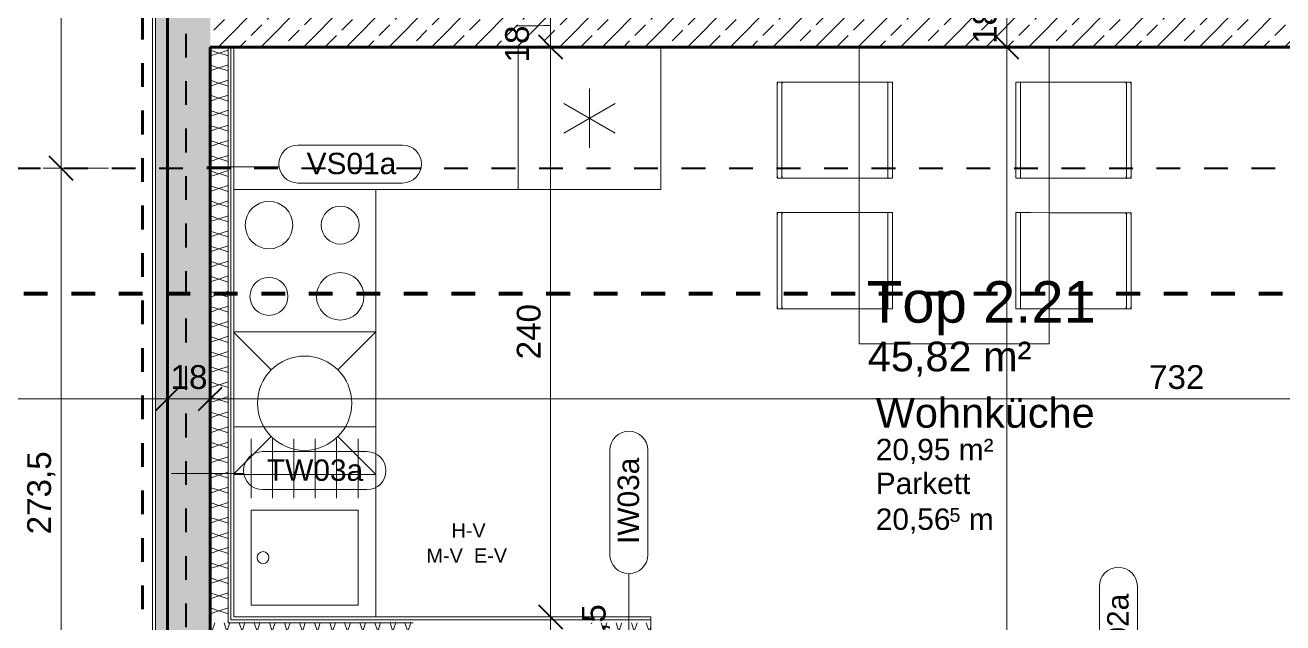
# Model space of a CAD drawing. Header units: metres. Extents: x -67.4 to -27.2, y 43.9 to 89.6.
# Drawn here: x -45.81 to -40.51, y 66.99 to 69.51 of the extents above; entities that cross this region are included whole.
import ezdxf

# ---------------------------------------------------------------- set-up
doc = ezdxf.new("R2010")
doc.units = ezdxf.units.M
for name, pattern in [('Achse', [0.009, 0.005, -0.002, 0, -0.002]), ('Strich Punkt Mittel', [0.015875, 0.00635, -0.004763, 0, -0.004763]), ('Verdeckt', [0.003, 0.002, -0.001])]:
    doc.linetypes.add(name, pattern=pattern)
for name, color, linetype, lineweight in [('A_Bemassung-50_', 4, 'Continuous', 9), ('A_Bemassung_', 4, 'Continuous', 9), ('A_Beschriftung_', 7, 'Continuous', 9), ('A_Brandabschnitte', 30, 'Verdeckt', 50), ('A_Moebel', 6, 'Continuous', 13), ('A_Raeume_', 7, 'Continuous', 5), ('A_Raeume_Beschriftung_', 7, 'Continuous', 9), ('A_Raster_', 1, 'Continuous', 9), ('A_Sanitaer', 3, 'Continuous', 13), ('A_Waende', 7, 'Continuous', 13), ('G-ANNO-SYMB_', 111, 'Continuous', 9), ('Text', 90, 'Continuous', 9)]:
    doc.layers.add(name, color=color, linetype=linetype, lineweight=lineweight)
doc.styles.add('Arial_1', font='arial.ttf', dxfattribs={"height": 0.175})
doc.styles.add('Arial_2', font='arial.ttf', dxfattribs={"height": 0.09})
doc.styles.add('Arial_3', font='arial.ttf', dxfattribs={"height": 0.05849})
doc.styles.add('Arial_4', font='arial.ttf', dxfattribs={"height": 0.125})
doc.styles.add('Arial_5', font='arial.ttf', dxfattribs={"height": 0.1})
doc.styles.add('Arial_7', font='arial.ttf', dxfattribs={"height": 0.06})
doc.dimstyles.new('WGA-Bemaßung', dxfattribs={"dimscale": 0.3048, "dimtxt": 0.102026, "dimasz": 0.328084, "dimexe": 0.246063, "dimexo": 0.0625, "dimgap": 0.04101, "dimtad": 1, "dimdec": 1, "dimlfac": 100, "dimrnd": 0.5, "dimdsep": 46, "dimtxsty": 'Arial_5', "dimblk1": 'OBLIQUE', "dimblk2": 'OBLIQUE', "dimsah": 1, "dimcen": 0.09, "dimdle": 0.246063, "dimazin": 2, "dimtfac": 1, "dimtdec": 4, "dimtix": 1, "dimtmove": 0, "dimatfit": 3, "dimfxl": 0.656168, "dimfxlon": 1, "dimtvp": 1, "dimtolj": 1, "dimtzin": 0, "dimarcsym": 2})
doc.dimstyles.new('WGA-Bemaßung_3', dxfattribs={"dimscale": 0.3048, "dimtxt": 0.102026, "dimasz": 0.328084, "dimexe": 0.246063, "dimexo": 0.0625, "dimgap": 0.04101, "dimtad": 1, "dimdec": 1, "dimlfac": 100, "dimrnd": 0.5, "dimdsep": 46, "dimtxsty": 'Arial_5', "dimblk1": 'OBLIQUE', "dimblk2": 'OBLIQUE', "dimsah": 1, "dimcen": 0.09, "dimdle": 0.246063, "dimazin": 2, "dimtfac": 1, "dimtdec": 4, "dimtix": 1, "dimtmove": 1, "dimatfit": 3, "dimfxl": 0.656168, "dimfxlon": 1, "dimtvp": 1, "dimtolj": 1, "dimtzin": 0, "dimarcsym": 2})
doc.dimstyles.new('WGA-Bemaßung_4', dxfattribs={"dimscale": 0.3048, "dimtxt": 0.102026, "dimasz": 0.328084, "dimexe": 0.246063, "dimexo": 0.0625, "dimgap": 0.04101, "dimtad": 1, "dimdec": 1, "dimlfac": 100, "dimrnd": 0.5, "dimdsep": 46, "dimtxsty": 'Arial_5', "dimblk1": 'OBLIQUE', "dimblk2": 'OBLIQUE', "dimsah": 1, "dimcen": 0.09, "dimdle": 0.246063, "dimazin": 2, "dimtfac": 1, "dimtdec": 4, "dimtix": 1, "dimtmove": 2, "dimatfit": 3, "dimfxl": 0.656168, "dimfxlon": 1, "dimtvp": 1, "dimtolj": 1, "dimtzin": 0, "dimarcsym": 2})
doc.dimstyles.new('WGA-Bemaßung_5', dxfattribs={"dimscale": 0.3048, "dimtxt": 0.102026, "dimasz": 0.328084, "dimexe": 0.246063, "dimexo": 0.0625, "dimgap": 0.04101, "dimtad": 1, "dimdec": 1, "dimlfac": 100, "dimrnd": 0.5, "dimdsep": 46, "dimtxsty": 'Arial_5', "dimblk1": 'OBLIQUE', "dimblk2": 'OBLIQUE', "dimsah": 1, "dimcen": 0.09, "dimdle": 0.246063, "dimazin": 2, "dimtfac": 1, "dimtdec": 4, "dimtix": 1, "dimtmove": 0, "dimatfit": 3, "dimfxl": 0.656168, "dimfxlon": 1, "dimtvp": 1, "dimtolj": 1, "dimtzin": 0, "dimarcsym": 2})
pattern_1 = [(45, (0, 0), (-0.08980256, 0.08980256), []), (45, (0.0898, 0), (-0.08980256, 0.08980256), [0.0635, -0.03175])]

# ---------------------------------------------------------------- blocks, each defined once
blk = doc.blocks.new('Moeb_Esstisch_rechteckig_bear - 125 x 80-V22-263_PP_03DG_BT2')
at = {"layer": 'A_Moebel', "color": 8}
for p, q in [((-1.4191, 0.7452), (-1.4391, 0.7452)), ((-1.4391, 0.7452), (-1.4391, 0.7423)), ((-1.4391, 0.7423), (-1.4391, 0.4)), ((-1.4391, 0.7423), (-1.4391, 0.7225)), ((-1.4391, 0.7423), (-1.4391, 0.6914)), ((-1.0541, 0.7452), (-1.4191, 0.7452)), ((-1.4191, 0.7452), (-1.0541, 0.7452)), ((-1.0341, 0.7452), (-1.0541, 0.7452)), ((-1.0341, 0.7423), (-1.0341, 0.7452)), ((-1.0341, 0.4), (-1.0341, 0.7423)), ((-1.0341, 0.7225), (-1.0341, 0.7423)), ((-1.0341, 0.6914), (-1.0341, 0.7423)), ((-0.8691, 0.7452), (-0.8891, 0.7452)), ((-0.8891, 0.7452), (-0.8891, 0.7423)), ((-0.8891, 0.7423), (-0.8891, 0.4)), ((-0.8891, 0.7423), (-0.8891, 0.7225)), ((-0.8891, 0.7423), (-0.8891, 0.6914)), ((-0.5041, 0.7452), (-0.8691, 0.7452)), ((-0.8691, 0.7452), (-0.5041, 0.7452)), ((-0.4841, 0.7452), (-0.5041, 0.7452)), ((-0.4841, 0.7423), (-0.4841, 0.7452)), ((-0.4841, 0.4), (-0.4841, 0.7423)), ((-0.4841, 0.7225), (-0.4841, 0.7423)), ((-0.4841, 0.6914), (-0.4841, 0.7423)), ((-1.4391, 0.7255), (-1.4385, 0.7255)), ((-1.4391, 0.6716), (-1.4391, 0.7225)), ((-1.4391, 0.6914), (-1.4391, 0.6868)), ((-1.4384, 0.7255), (-1.4365, 0.7255)), ((-1.4364, 0.7255), (-1.4334, 0.7255)), ((-1.4332, 0.7255), (-1.4291, 0.7255)), ((-1.4291, 0.7255), (-1.4243, 0.7255)), ((-1.4242, 0.7255), (-1.4191, 0.7255)), ((-1.4191, 0.7255), (-1.0541, 0.7255)), ((-1.4191, 0.7255), (-1.0541, 0.7255)), ((-1.0541, 0.7255), (-1.0489, 0.7255)), ((-1.0489, 0.7255), (-1.0442, 0.7255)), ((-1.0441, 0.7255), (-1.0401, 0.7255)), ((-1.0399, 0.7255), (-1.037, 0.7255)), ((-1.0367, 0.7255), (-1.035, 0.7255)), ((-1.0347, 0.7255), (-1.0342, 0.7255)), ((-1.0341, 0.7225), (-1.0341, 0.6716)), ((-1.0341, 0.6868), (-1.0341, 0.6914)), ((-0.8891, 0.7255), (-0.8885, 0.7255)), ((-0.8891, 0.6716), (-0.8891, 0.7225)), ((-0.8891, 0.6914), (-0.8891, 0.6868)), ((-0.8884, 0.7255), (-0.8865, 0.7255)), ((-0.8864, 0.7255), (-0.8834, 0.7255)), ((-0.8832, 0.7255), (-0.8791, 0.7255)), ((-0.8791, 0.7255), (-0.8743, 0.7255)), ((-0.8742, 0.7255), (-0.8691, 0.7255)), ((-0.8691, 0.7255), (-0.5041, 0.7255)), ((-0.8691, 0.7255), (-0.5041, 0.7255)), ((-0.5041, 0.7255), (-0.4989, 0.7255)), ((-0.4989, 0.7255), (-0.4942, 0.7255)), ((-0.4941, 0.7255), (-0.4901, 0.7255)), ((-0.4899, 0.7255), (-0.487, 0.7255)), ((-0.4867, 0.7255), (-0.485, 0.7255)), ((-0.4847, 0.7255), (-0.4842, 0.7255)), ((-0.4841, 0.7225), (-0.4841, 0.6716)), ((-0.4841, 0.6868), (-0.4841, 0.6914)), ((-1.4391, 0.6868), (-1.4391, 0.6783)), ((-1.4391, 0.6783), (-1.4391, 0.6663)), ((-1.4391, 0.6193), (-1.4391, 0.6716)), ((-1.4391, 0.6663), (-1.4391, 0.6517)), ((-1.4391, 0.6517), (-1.4391, 0.6353)), ((-1.0341, 0.6783), (-1.0341, 0.6868)), ((-1.0341, 0.6663), (-1.0341, 0.6783)), ((-1.0341, 0.6716), (-1.0341, 0.6193)), ((-1.0341, 0.6517), (-1.0341, 0.6663)), ((-1.0341, 0.6353), (-1.0341, 0.6517)), ((-0.8891, 0.6868), (-0.8891, 0.6783)), ((-0.8891, 0.6783), (-0.8891, 0.6663)), ((-0.8891, 0.6193), (-0.8891, 0.6716)), ((-0.8891, 0.6663), (-0.8891, 0.6517)), ((-0.8891, 0.6517), (-0.8891, 0.6353)), ((-0.4841, 0.6783), (-0.4841, 0.6868)), ((-0.4841, 0.6663), (-0.4841, 0.6783)), ((-0.4841, 0.6716), (-0.4841, 0.6193)), ((-0.4841, 0.6517), (-0.4841, 0.6663)), ((-0.4841, 0.6353), (-0.4841, 0.6517)), ((-1.4391, 0.6353), (-1.4391, 0.6181)), ((-1.4391, 0.4), (-1.4391, 0.6193)), ((-1.4391, 0.6181), (-1.4391, 0.4)), ((-1.0341, 0.6181), (-1.0341, 0.6353)), ((-1.0341, 0.6193), (-1.0341, 0.4)), ((-1.0341, 0.4), (-1.0341, 0.6181)), ((-0.8891, 0.6353), (-0.8891, 0.6181)), ((-0.8891, 0.4), (-0.8891, 0.6193)), ((-0.8891, 0.6181), (-0.8891, 0.4)), ((-0.4841, 0.6181), (-0.4841, 0.6353)), ((-0.4841, 0.6193), (-0.4841, 0.4)), ((-0.4841, 0.4), (-0.4841, 0.6181)), ((-1.5866, 0.4), (-0.3366, 0.4)), ((-1.5866, 0.4), (-0.3366, 0.4)), ((-1.4391, 0.4), (-1.4391, 0.2599)), ((-1.4391, 0.4), (-1.4391, 0.3221)), ((-1.4391, 0.3232), (-1.4391, 0.4)), ((-1.0341, 0.2599), (-1.0341, 0.4)), ((-1.0341, 0.4), (-1.0341, 0.3232)), ((-1.0341, 0.3221), (-1.0341, 0.4)), ((-0.8891, 0.4), (-0.8891, 0.2599)), ((-0.8891, 0.4), (-0.8891, 0.3221)), ((-0.8891, 0.3232), (-0.8891, 0.4)), ((-0.4841, 0.2599), (-0.4841, 0.4)), ((-0.4841, 0.4), (-0.4841, 0.3232)), ((-0.4841, 0.3221), (-0.4841, 0.4)), ((-0.3366, 0.4), (-0.3366, -0.4)), ((-0.3366, 0.4), (-0.3366, -0.4)), ((-1.4391, 0.3232), (-1.4391, 0.2599)), ((-1.4391, 0.2932), (-1.4391, 0.3221)), ((-1.0341, 0.2599), (-1.0341, 0.3232)), ((-1.0341, 0.3221), (-1.0341, 0.3117)), ((-0.8891, 0.3232), (-0.8891, 0.2599)), ((-0.8891, 0.3018), (-0.8891, 0.3221)), ((-0.4841, 0.2599), (-0.4841, 0.3232)), ((-0.4841, 0.3221), (-0.4841, 0.2932)), ((-1.4391, 0.2798), (-1.4391, 0.2928)), ((-1.4391, 0.2798), (-1.4391, 0.2599)), ((-1.4391, 0.2798), (-1.0341, 0.2798)), ((-1.0341, 0.3117), (-1.0341, 0.2932)), ((-1.0341, 0.2928), (-1.0341, 0.2798)), ((-1.0341, 0.2599), (-1.0341, 0.2798)), ((-0.8891, 0.2932), (-0.8891, 0.3018)), ((-0.8891, 0.2818), (-0.8891, 0.2928)), ((-0.8891, 0.2798), (-0.8891, 0.2818)), ((-0.8891, 0.2798), (-0.8891, 0.2599)), ((-0.8891, 0.2798), (-0.4841, 0.2798)), ((-0.4841, 0.2928), (-0.4841, 0.2818)), ((-0.4841, 0.2818), (-0.4841, 0.2798)), ((-0.4841, 0.2599), (-0.4841, 0.2798)), ((-1.4391, 0.2599), (-1.0341, 0.2599)), ((-1.4391, 0.2599), (-1.0341, 0.2599)), ((-0.8891, 0.2599), (-0.4841, 0.2599)), ((-0.8891, 0.2599), (-0.4841, 0.2599)), ((-1.4391, -0.2599), (-1.0341, -0.2599)), ((-1.4391, -0.4), (-1.4391, -0.2599)), ((-1.4391, -0.2599), (-1.4391, -0.3232)), ((-1.4391, -0.2599), (-1.4391, -0.2798)), ((-1.0341, -0.2599), (-1.4391, -0.2599)), ((-1.0341, -0.2599), (-1.0341, -0.4)), ((-1.0341, -0.2798), (-1.0341, -0.2599)), ((-1.0341, -0.3232), (-1.0341, -0.2599)), ((-0.8891, -0.2599), (-0.4841, -0.2599)), ((-0.8891, -0.4), (-0.8891, -0.2599)), ((-0.8891, -0.2599), (-0.8891, -0.3232)), ((-0.8891, -0.2599), (-0.8891, -0.2798)), ((-0.4841, -0.2599), (-0.8891, -0.2599)), ((-0.4841, -0.2599), (-0.4841, -0.4)), ((-0.4841, -0.2798), (-0.4841, -0.2599)), ((-0.4841, -0.3232), (-0.4841, -0.2599)), ((-1.4391, -0.2928), (-1.4391, -0.2798)), ((-1.0341, -0.2798), (-1.4391, -0.2798)), ((-1.4391, -0.3221), (-1.4391, -0.2932)), ((-1.0341, -0.2798), (-1.0341, -0.2928)), ((-1.0341, -0.2932), (-1.0341, -0.3018)), ((-1.0341, -0.3018), (-1.0341, -0.3221)), ((-0.8891, -0.2928), (-0.8891, -0.2798)), ((-0.4841, -0.2798), (-0.8891, -0.2798)), ((-0.8891, -0.3221), (-0.8891, -0.2932)), ((-0.4841, -0.2798), (-0.4841, -0.2928)), ((-0.4841, -0.2932), (-0.4841, -0.3221)), ((-1.4391, -0.3221), (-1.4391, -0.4)), ((-1.4391, -0.4), (-1.4391, -0.3232)), ((-1.0341, -0.4), (-1.0341, -0.3221)), ((-1.0341, -0.3232), (-1.0341, -0.4)), ((-0.8891, -0.3221), (-0.8891, -0.4)), ((-0.8891, -0.4), (-0.8891, -0.3232)), ((-0.4841, -0.4), (-0.4841, -0.3221)), ((-0.4841, -0.3232), (-0.4841, -0.4)), ((-0.3366, -0.4), (-1.5866, -0.4)), ((-0.3366, -0.4), (-1.5866, -0.4)), ((-1.4391, -0.7423), (-1.4391, -0.4)), ((-1.4391, -0.6193), (-1.4391, -0.4)), ((-1.4391, -0.4), (-1.4391, -0.6181)), ((-1.0341, -0.4), (-1.0341, -0.7423)), ((-1.0341, -0.6181), (-1.0341, -0.4)), ((-1.0341, -0.4), (-1.0341, -0.6193)), ((-0.8891, -0.7423), (-0.8891, -0.4)), ((-0.8891, -0.6193), (-0.8891, -0.4)), ((-0.8891, -0.4), (-0.8891, -0.6181)), ((-0.4841, -0.4), (-0.4841, -0.7423)), ((-0.4841, -0.6181), (-0.4841, -0.4)), ((-0.4841, -0.4), (-0.4841, -0.6193)), ((-1.4391, -0.6181), (-1.4391, -0.6353)), ((-1.4391, -0.6716), (-1.4391, -0.6193)), ((-1.4391, -0.6353), (-1.4391, -0.6517)), ((-1.0341, -0.6353), (-1.0341, -0.6181)), ((-1.0341, -0.6193), (-1.0341, -0.6716)), ((-1.0341, -0.6517), (-1.0341, -0.6353)), ((-0.8891, -0.6181), (-0.8891, -0.6353)), ((-0.8891, -0.6716), (-0.8891, -0.6193)), ((-0.8891, -0.6353), (-0.8891, -0.6517)), ((-0.4841, -0.6353), (-0.4841, -0.6181)), ((-0.4841, -0.6193), (-0.4841, -0.6716)), ((-0.4841, -0.6517), (-0.4841, -0.6353)), ((-1.4391, -0.6517), (-1.4391, -0.6663)), ((-1.4391, -0.6663), (-1.4391, -0.6783)), ((-1.4391, -0.7225), (-1.4391, -0.6716)), ((-1.4391, -0.6783), (-1.4391, -0.6868)), ((-1.4391, -0.6868), (-1.4391, -0.6914)), ((-1.0341, -0.6663), (-1.0341, -0.6517)), ((-1.0341, -0.6783), (-1.0341, -0.6663)), ((-1.0341, -0.6716), (-1.0341, -0.7225)), ((-1.0341, -0.6868), (-1.0341, -0.6783)), ((-1.0341, -0.6914), (-1.0341, -0.6868)), ((-0.8891, -0.6517), (-0.8891, -0.6663)), ((-0.8891, -0.6663), (-0.8891, -0.6783)), ((-0.8891, -0.7225), (-0.8891, -0.6716)), ((-0.8891, -0.6783), (-0.8891, -0.6868)), ((-0.8891, -0.6868), (-0.8891, -0.6914)), ((-0.4841, -0.6663), (-0.4841, -0.6517)), ((-0.4841, -0.6783), (-0.4841, -0.6663)), ((-0.4841, -0.6716), (-0.4841, -0.7225)), ((-0.4841, -0.6868), (-0.4841, -0.6783)), ((-0.4841, -0.6914), (-0.4841, -0.6868)), ((-1.4391, -0.6914), (-1.4391, -0.7423)), ((-1.4391, -0.7225), (-1.4391, -0.7423)), ((-1.4391, -0.7255), (-1.4385, -0.7255)), ((-1.4384, -0.7255), (-1.4365, -0.7255)), ((-1.4364, -0.7255), (-1.4334, -0.7255)), ((-1.4332, -0.7255), (-1.4291, -0.7255)), ((-1.4291, -0.7255), (-1.4243, -0.7255)), ((-1.4242, -0.7255), (-1.4191, -0.7255)), ((-1.4191, -0.7255), (-1.0541, -0.7255)), ((-1.0541, -0.7255), (-1.4191, -0.7255)), ((-1.0541, -0.7255), (-1.0489, -0.7255)), ((-1.0489, -0.7255), (-1.0442, -0.7255)), ((-1.0441, -0.7255), (-1.0401, -0.7255)), ((-1.0399, -0.7255), (-1.037, -0.7255)), ((-1.0367, -0.7255), (-1.035, -0.7255)), ((-1.0347, -0.7255), (-1.0342, -0.7255)), ((-1.0341, -0.7423), (-1.0341, -0.6914)), ((-1.0341, -0.7423), (-1.0341, -0.7225)), ((-0.8891, -0.6914), (-0.8891, -0.7423)), ((-0.8891, -0.7225), (-0.8891, -0.7423)), ((-0.8891, -0.7255), (-0.8885, -0.7255)), ((-0.8884, -0.7255), (-0.8865, -0.7255)), ((-0.8864, -0.7255), (-0.8834, -0.7255)), ((-0.8832, -0.7255), (-0.8791, -0.7255)), ((-0.8791, -0.7255), (-0.8743, -0.7255)), ((-0.8742, -0.7255), (-0.8691, -0.7255)), ((-0.8691, -0.7255), (-0.5041, -0.7255)), ((-0.5041, -0.7255), (-0.8691, -0.7255)), ((-0.5041, -0.7255), (-0.4989, -0.7255)), ((-0.4989, -0.7255), (-0.4942, -0.7255)), ((-0.4941, -0.7255), (-0.4901, -0.7255)), ((-0.4899, -0.7255), (-0.487, -0.7255)), ((-0.4867, -0.7255), (-0.485, -0.7255)), ((-0.4847, -0.7255), (-0.4842, -0.7255)), ((-0.4841, -0.7423), (-0.4841, -0.6914)), ((-0.4841, -0.7423), (-0.4841, -0.7225)), ((-1.4391, -0.7452), (-1.4391, -0.7423)), ((-1.4191, -0.7452), (-1.4391, -0.7452)), ((-1.0541, -0.7452), (-1.4191, -0.7452)), ((-1.0541, -0.7452), (-1.4191, -0.7452)), ((-1.0341, -0.7452), (-1.0541, -0.7452)), ((-1.0341, -0.7423), (-1.0341, -0.7452)), ((-0.8891, -0.7452), (-0.8891, -0.7423)), ((-0.8691, -0.7452), (-0.8891, -0.7452)), ((-0.5041, -0.7452), (-0.8691, -0.7452)), ((-0.5041, -0.7452), (-0.8691, -0.7452)), ((-0.4841, -0.7452), (-0.5041, -0.7452)), ((-0.4841, -0.7423), (-0.4841, -0.7452))]:
    blk.add_line(p, q, dxfattribs=at)
for centre, major_axis, start_param, end_param in [((-1.4191, 0.7423), (-0.02, 0), 4.712389, 6.283185), ((-1.0541, 0.7423), (-0.02, 0), 3.141593, 4.712389), ((-0.8691, 0.7423), (0.02, 0), 1.570796, 3.141593), ((-0.5041, 0.7423), (0.02, 0), 0, 1.570796), ((-1.4191, 0.7225), (-0.02, 0), 4.712389, 6.283185), ((-1.0541, 0.7225), (0.02, 0), 0, 1.570796), ((-0.8691, 0.7225), (-0.02, 0), 4.712389, 6.283185), ((-0.5041, 0.7225), (0.02, 0), 0, 1.570796), ((-1.4191, -0.7225), (0.02, 0), 3.141593, 4.712389), ((-1.0541, -0.7225), (-0.02, 0), 1.570796, 3.141593), ((-0.8691, -0.7225), (-0.02, 0), 0, 1.570796), ((-0.5041, -0.7225), (0.02, 0), 4.712389, 6.283185), ((-1.4191, -0.7423), (0.02, 0), 3.141593, 4.712389), ((-1.0541, -0.7423), (0.02, 0), 4.712389, 6.283185), ((-0.8691, -0.7423), (0.02, 0), 3.141593, 4.712389), ((-0.5041, -0.7423), (-0.02, 0), 1.570796, 3.141593)]:
    blk.add_ellipse(centre, major_axis=major_axis, ratio=0.147809, start_param=start_param, end_param=end_param, dxfattribs=at)
blk = doc.blocks.new('Sani_Kueche_Zeile - Tiefe_600-10243356-263_PP_03DG_BT2')
at = {"layer": 'A_Sanitaer'}
for p, q in [((-1.2005, 0.5721), (-0.6005, 0.5721)), ((-1.2005, -0.0254), (-1.2005, 0.5721)), ((-0.6005, 0.5721), (-0.2005, 0.5721)), ((-0.2005, 0.5721), (0.5995, 0.5721)), ((0.5995, 0.5721), (0.5995, 0.0669))]:
    blk.add_line(p, q, dxfattribs=at)
blk = doc.blocks.new('Sani_Kueche_Zeile - Tiefe_600-V26-263_PP_03DG_BT2')
at = {"layer": 'A_Sanitaer'}
for p, q in [((-1.2005, 0.5746), (-0.6005, 0.5746)), ((-1.2005, -0.0254), (-1.2005, 0.5746)), ((-0.6005, 0.5746), (-0.0005, 0.5746)), ((-0.0005, 0.5746), (0.597, 0.5746))]:
    blk.add_line(p, q, dxfattribs=at)
blk = doc.blocks.new('MSys_Kueche_Kuehlschrank - 600-5680282-263_PP_03DG_BT2')
at = {"layer": 'A_Moebel'}
for p, q in [((-0.6005, 0.0254), (-1.2005, 0.0254)), ((-0.6005, 0.0254), (-1.2005, 0.0254)), ((-0.6005, -0.5746), (-0.6005, 0.0254)), ((-0.6005, -0.5746), (-0.6005, 0.0254)), ((-0.838, -0.1663), (-0.963, -0.3829)), ((-0.963, -0.1663), (-0.838, -0.3829)), ((-1.0255, -0.2746), (-0.7755, -0.2746)), ((-1.2005, -0.5746), (-0.6005, -0.5746)), ((-1.2005, -0.5746), (-0.6005, -0.5746))]:
    blk.add_line(p, q, dxfattribs=at)
blk = doc.blocks.new('MSys_Kueche_Herd - 600-5680281-263_PP_03DG_BT2')
at = {"layer": 'A_Moebel'}
for p, q in [((-1.2005, 0.0229), (-1.2005, -0.5746)), ((-1.2005, 0.0229), (-1.2005, -0.5746)), ((-0.6005, -0.5746), (-0.6005, 0.0229)), ((-0.6005, -0.5746), (-0.6005, 0.0229)), ((-1.2005, -0.5746), (-0.6005, -0.5746)), ((-1.2005, -0.5746), (-0.6005, -0.5746))]:
    blk.add_line(p, q, dxfattribs=at)
for centre, radius in [((-1.0505, -0.1246), 0.08), ((-0.7505, -0.1246), 0.1), ((-1.0505, -0.4246), 0.1), ((-0.7505, -0.4246), 0.08)]:
    blk.add_circle(centre, radius, dxfattribs=at)
blk = doc.blocks.new('MSys_Kueche_Spuele - 80cm-5682282-263_PP_03DG_BT2')
at = {"layer": 'A_Moebel'}
for p, q in [((-1.2005, 0.5746), (-0.4005, 0.5746)), ((-1.2005, -0.0229), (-1.2005, 0.5746)), ((-1.2005, -0.0229), (-1.2005, 0.5746)), ((-0.9005, 0.4996), (-1.1505, 0.4996)), ((-0.8505, 0.4996), (-0.4505, 0.4996)), ((-0.8505, 0.0496), (-0.8505, 0.4996)), ((-0.4505, 0.4996), (-0.4505, 0.0496)), ((-0.9005, 0.4096), (-1.1505, 0.4096)), ((-0.9005, 0.3196), (-1.1505, 0.3196)), ((-0.9005, 0.2296), (-1.1505, 0.2296)), ((-0.9005, 0.1396), (-1.1505, 0.1396)), ((-0.9005, 0.0496), (-1.1505, 0.0496)), ((-0.4505, 0.0496), (-0.8505, 0.0496))]:
    blk.add_line(p, q, dxfattribs=at)
blk.add_circle((-0.6505, 0.0996), 0.025, dxfattribs=at)
blk = doc.blocks.new('MSys_Kueche_Geschirrspueler - 600-5681845-263_PP_03DG_BT2')
at = {"layer": 'A_Moebel'}
for p, q in [((-1.2005, 0.0229), (-1.2005, -0.5746)), ((-1.0409, -0.1342), (-1.198, 0.0229)), ((-0.603, 0.0229), (-0.7601, -0.1342)), ((-0.6005, -0.5746), (-0.6005, 0.0229)), ((-1.0409, -0.415), (-1.2005, -0.5746)), ((-0.6005, -0.5746), (-0.7601, -0.415)), ((-1.2005, -0.5746), (-0.6005, -0.5746))]:
    blk.add_line(p, q, dxfattribs=at)
blk.add_circle((-0.9005, -0.2746), 0.1985, dxfattribs=at)
blk = doc.blocks.new('BS_Wand_Lollipop - rechts_oben-2026913-263_PP_03DG_BT2')
at = {"layer": 'A_Beschriftung_'}
for p, q in [((0.0046, 0.0016), (0.0134, 0.0016)), ((-0.003, 0), (0.003, 0)), ((0.0046, -0.0016), (0.0134, -0.0016))]:
    blk.add_line(p, q, dxfattribs=at)
for centre, start, end in [((0.0046, 0), 90, 270), ((0.0134, 0), 270, 90)]:
    blk.add_arc(centre, 0.0016, start, end, dxfattribs=at)
blk = doc.blocks.new('BS_Wand_Lollipop - links_unten-2026911-263_PP_03DG_BT2')
at = {"layer": 'A_Beschriftung_'}
for p, q in [((-0.00467, 0.00137), (-0.01347, 0.00137)), ((-0.00309, 0), (0.003, 0)), ((-0.00467, -0.00183), (-0.01347, -0.00183))]:
    blk.add_line(p, q, dxfattribs=at)
for centre, start, end in [((-0.01347, -0.00023), 90, 270), ((-0.00467, -0.00023), 270, 90)]:
    blk.add_arc(centre, 0.0016, start, end, dxfattribs=at)
blk = doc.blocks.new('DIMBLOCK158-263_PP_03DG_BT2')
at = {"layer": 'A_Bemassung-50_', "lineweight": 35, "transparency": 16777216}
for p, q in [((-43.595, 67.0139), (-43.645, 67.0639)), ((-43.595, 67.0139), (-43.545, 66.9639)), ((-43.595, 66.8889), (-43.645, 66.9389)), ((-43.595, 66.8889), (-43.545, 66.8389))]:
    blk.add_line(p, q, dxfattribs=at)
at = {"layer": 'A_Bemassung-50_', "transparency": 16777216}
for p, q in [((-43.595, 67.0139), (-43.795, 67.0139)), ((-43.595, 66.8889), (-43.595, 67.0139)), ((-43.595, 67.0139), (-43.52, 67.0139)), ((-43.595, 66.8889), (-43.795, 66.8889)), ((-43.595, 66.8889), (-43.52, 66.8889))]:
    blk.add_line(p, q, dxfattribs=at)
at = {"layer": 'A_Bemassung-50_', "color": 0, "transparency": 16777216, "insert": (-43.4634, 66.7955), "char_height": 0.1, "width": 0.323972, "attachment_point": 1, "rotation": 90, "line_spacing_factor": 0.941778, "style": 'Arial_5'}
blk.add_mtext('12,5', dxfattribs=at)
blk = doc.blocks.new('_Oblique')
at = {"color": 0, "linetype": 'ByBlock', "lineweight": -2}
blk.add_line((-0.5, -0.5), (0.5, 0.5), dxfattribs=at)
blk = doc.blocks.new('DIMBLOCK159-263_PP_03DG_BT2')
at = {"layer": 'A_Bemassung-50_', "lineweight": 35, "transparency": 16777216}
for p, q in [((-43.595, 69.4139), (-43.645, 69.4639)), ((-43.595, 69.4139), (-43.545, 69.3639)), ((-43.595, 67.0139), (-43.645, 67.0639)), ((-43.595, 67.0139), (-43.545, 66.9639))]:
    blk.add_line(p, q, dxfattribs=at)
at = {"layer": 'A_Bemassung-50_', "transparency": 16777216}
for p, q in [((-43.595, 69.4139), (-43.795, 69.4139)), ((-43.595, 67.0139), (-43.595, 69.4139)), ((-43.595, 69.4139), (-43.52, 69.4139)), ((-43.595, 67.0139), (-43.795, 67.0139)), ((-43.595, 67.0139), (-43.52, 67.0139))]:
    blk.add_line(p, q, dxfattribs=at)
at = {"layer": 'A_Bemassung-50_', "color": 0, "transparency": 16777216, "insert": (-43.7373, 68.0985), "char_height": 0.1, "width": 0.276883, "attachment_point": 1, "rotation": 90, "line_spacing_factor": 0.941778, "style": 'Arial_5'}
blk.add_mtext('240', dxfattribs=at)
blk = doc.blocks.new('DIMBLOCK160-263_PP_03DG_BT2')
at = {"layer": 'A_Bemassung-50_', "transparency": 16777216}
for p, q in [((-43.595, 69.5939), (-43.795, 69.5939)), ((-43.595, 69.4139), (-43.595, 69.5939)), ((-43.595, 69.5939), (-43.52, 69.5939)), ((-43.595, 69.4139), (-43.795, 69.4139)), ((-43.595, 69.4139), (-43.52, 69.4139))]:
    blk.add_line(p, q, dxfattribs=at)
at = {"layer": 'A_Bemassung-50_', "lineweight": 35, "transparency": 16777216}
for p, q in [((-43.595, 69.5939), (-43.645, 69.6439)), ((-43.595, 69.5939), (-43.545, 69.5439)), ((-43.595, 69.4139), (-43.645, 69.4639)), ((-43.595, 69.4139), (-43.545, 69.3639))]:
    blk.add_line(p, q, dxfattribs=at)
at = {"layer": 'A_Bemassung-50_', "transparency": 16777216}
blk.add_ellipse((-43.595, 69.5027), major_axis=(-0.1401, 0), ratio=0.008128, start_param=4.712389, end_param=6.283185, dxfattribs=at)
at = {"layer": 'A_Bemassung-50_', "color": 0, "transparency": 16777216, "insert": (-43.7864, 69.3489), "char_height": 0.1, "width": 0.184588, "attachment_point": 1, "rotation": 90, "line_spacing_factor": 0.941778, "style": 'Arial_5'}
blk.add_mtext('18', dxfattribs=at)
blk = doc.blocks.new('DIMBLOCK356-263_PP_03DG_BT2')
at = {"layer": 'A_Bemassung-50_', "lineweight": 35, "transparency": 16777216}
for p, q in [((-45.6563, 72.0239), (-45.7063, 72.0739)), ((-45.6563, 72.0239), (-45.6063, 71.9739)), ((-45.6564, 68.9038), (-45.7064, 68.9538)), ((-45.6564, 68.9038), (-45.6064, 68.8538))]:
    blk.add_line(p, q, dxfattribs=at)
at = {"layer": 'A_Bemassung-50_', "transparency": 16777216}
for p, q in [((-45.6563, 72.0239), (-45.7313, 72.0239)), ((-45.6563, 72.0239), (-45.6564, 68.9038)), ((-45.6563, 72.0239), (-45.4563, 72.0239)), ((-45.6564, 68.9038), (-45.7314, 68.9038)), ((-45.6564, 68.9038), (-45.4564, 68.9038))]:
    blk.add_line(p, q, dxfattribs=at)
at = {"layer": 'A_Bemassung-50_', "color": 0, "transparency": 16777216, "insert": (-45.7987, 70.3485), "char_height": 0.1, "width": 0.276883, "attachment_point": 1, "rotation": 90, "line_spacing_factor": 0.941778, "style": 'Arial_5'}
blk.add_mtext('312', dxfattribs=at)
blk = doc.blocks.new('DIMBLOCK357-263_PP_03DG_BT2')
at = {"layer": 'A_Bemassung-50_', "transparency": 16777216}
for p, q in [((-45.6564, 68.9038), (-45.7314, 68.9038)), ((-45.6564, 68.9038), (-45.6565, 66.1663)), ((-45.6564, 68.9038), (-45.4564, 68.9038)), ((-45.6565, 66.1663), (-45.7315, 66.1663)), ((-45.6565, 66.1663), (-45.4565, 66.1663))]:
    blk.add_line(p, q, dxfattribs=at)
at = {"layer": 'A_Bemassung-50_', "lineweight": 35, "transparency": 16777216}
for p, q in [((-45.6564, 68.9038), (-45.7064, 68.9538)), ((-45.6564, 68.9038), (-45.6064, 68.8538)), ((-45.6565, 66.1663), (-45.7065, 66.2163)), ((-45.6565, 66.1663), (-45.6065, 66.1163))]:
    blk.add_line(p, q, dxfattribs=at)
at = {"layer": 'A_Bemassung-50_', "color": 0, "transparency": 16777216, "insert": (-45.7988, 67.3616), "char_height": 0.1, "width": 0.416266, "attachment_point": 1, "rotation": 90, "line_spacing_factor": 0.941778, "style": 'Arial_5'}
blk.add_mtext('273,5', dxfattribs=at)
blk = doc.blocks.new('DIMBLOCK470-263_PP_03DG_BT2')
at = {"layer": 'A_Bemassung-50_', "transparency": 16777216}
for p, q in [((-45.2084, 67.9318), (-45.2084, 68.1318)), ((-46.8834, 67.9319), (-46.8834, 68.0069)), ((-46.8834, 67.9319), (-45.2084, 67.9318)), ((-46.8834, 67.9319), (-46.8834, 67.7319)), ((-45.2084, 67.9318), (-45.2084, 67.8568))]:
    blk.add_line(p, q, dxfattribs=at)
at = {"layer": 'A_Bemassung-50_', "lineweight": 35, "transparency": 16777216}
for p, q in [((-46.8834, 67.9319), (-46.8334, 67.9819)), ((-45.2084, 67.9318), (-45.1584, 67.9818)), ((-46.8834, 67.9319), (-46.9334, 67.8819)), ((-45.2084, 67.9318), (-45.2584, 67.8818))]:
    blk.add_line(p, q, dxfattribs=at)
at = {"layer": 'A_Bemassung-50_', "color": 0, "transparency": 16777216, "insert": (-46.2193, 68.0742), "char_height": 0.1, "width": 0.416266, "attachment_point": 1, "rotation": 359.9983, "line_spacing_factor": 0.941778, "style": 'Arial_5'}
blk.add_mtext('167,5', dxfattribs=at)
blk = doc.blocks.new('DIMBLOCK471-263_PP_03DG_BT2')
at = {"layer": 'A_Bemassung-50_', "transparency": 16777216}
for p, q in [((-45.2084, 67.9318), (-45.2084, 68.1318)), ((-45.0284, 67.9318), (-45.0284, 68.1318)), ((-45.2084, 67.9318), (-45.0284, 67.9318)), ((-45.2084, 67.9318), (-45.2084, 67.8568)), ((-45.0284, 67.9318), (-45.0284, 67.8568))]:
    blk.add_line(p, q, dxfattribs=at)
at = {"layer": 'A_Bemassung-50_', "lineweight": 35, "transparency": 16777216}
for p, q in [((-45.2084, 67.9318), (-45.1584, 67.9818)), ((-45.0284, 67.9318), (-44.9784, 67.9818)), ((-45.2084, 67.9318), (-45.2584, 67.8818)), ((-45.0284, 67.9318), (-45.0784, 67.8818))]:
    blk.add_line(p, q, dxfattribs=at)
at = {"layer": 'A_Bemassung-50_', "color": 0, "transparency": 16777216, "insert": (-45.1953, 68.0741), "char_height": 0.1, "width": 0.184588, "attachment_point": 1, "rotation": 359.9983, "line_spacing_factor": 0.941778, "style": 'Arial_5'}
blk.add_mtext('18', dxfattribs=at)
blk = doc.blocks.new('DIMBLOCK472-263_PP_03DG_BT2')
at = {"layer": 'A_Bemassung-50_', "transparency": 16777216}
for p, q in [((-45.0284, 67.9318), (-45.0284, 68.1318)), ((-37.7084, 67.9316), (-37.7084, 68.1316)), ((-45.0284, 67.9318), (-37.6334, 67.9316)), ((-45.0284, 67.9318), (-45.0284, 67.8568)), ((-37.7084, 67.9316), (-37.7084, 67.8566))]:
    blk.add_line(p, q, dxfattribs=at)
at = {"layer": 'A_Bemassung-50_', "lineweight": 35, "transparency": 16777216}
for p, q in [((-45.0284, 67.9318), (-44.9784, 67.9818)), ((-37.7084, 67.9316), (-37.6584, 67.9816)), ((-45.0284, 67.9318), (-45.0784, 67.8818)), ((-37.7084, 67.9316), (-37.7584, 67.8816))]:
    blk.add_line(p, q, dxfattribs=at)
at = {"layer": 'A_Bemassung-50_', "color": 0, "transparency": 16777216, "insert": (-41.0747, 68.074), "char_height": 0.1, "width": 0.276883, "attachment_point": 1, "rotation": 359.9983, "line_spacing_factor": 0.941778, "style": 'Arial_5'}
blk.add_mtext('732', dxfattribs=at)
blk = doc.blocks.new('DIMBLOCK477-263_PP_03DG_BT2')
at = {"layer": 'A_Bemassung-50_', "lineweight": 35, "transparency": 16777216}
for p, q in [((-41.6742, 69.4138), (-41.7242, 69.4638)), ((-41.6742, 69.4138), (-41.6242, 69.3638)), ((-41.6744, 62.7112), (-41.7244, 62.7612)), ((-41.6744, 62.7112), (-41.6244, 62.6612))]:
    blk.add_line(p, q, dxfattribs=at)
at = {"layer": 'A_Bemassung-50_', "transparency": 16777216}
for p, q in [((-41.6742, 69.4138), (-41.8742, 69.4138)), ((-41.6744, 62.7112), (-41.6742, 69.4138)), ((-41.6742, 69.4138), (-41.5992, 69.4138)), ((-41.6744, 62.7112), (-41.8744, 62.7112)), ((-41.6744, 62.7112), (-41.5994, 62.7112))]:
    blk.add_line(p, q, dxfattribs=at)
at = {"layer": 'A_Bemassung-50_', "color": 0, "transparency": 16777216, "insert": (-41.8167, 65.8891), "char_height": 0.1, "width": 0.416266, "attachment_point": 1, "rotation": 90, "line_spacing_factor": 0.941778, "style": 'Arial_5'}
blk.add_mtext('670,5', dxfattribs=at)
blk = doc.blocks.new('DIMBLOCK478-263_PP_03DG_BT2')
at = {"layer": 'A_Bemassung-50_', "transparency": 16777216}
for p, q in [((-41.6742, 69.5938), (-41.8742, 69.5938)), ((-41.6742, 69.4138), (-41.6742, 69.5938)), ((-41.6742, 69.5938), (-41.5992, 69.5938)), ((-41.6742, 69.4138), (-41.8742, 69.4138)), ((-41.6742, 69.4138), (-41.5992, 69.4138))]:
    blk.add_line(p, q, dxfattribs=at)
at = {"layer": 'A_Bemassung-50_', "lineweight": 35, "transparency": 16777216}
for p, q in [((-41.6742, 69.5938), (-41.7242, 69.6438)), ((-41.6742, 69.5938), (-41.6242, 69.5438)), ((-41.6742, 69.4138), (-41.7242, 69.4638)), ((-41.6742, 69.4138), (-41.6242, 69.3638))]:
    blk.add_line(p, q, dxfattribs=at)
at = {"layer": 'A_Bemassung-50_', "color": 0, "transparency": 16777216, "insert": (-41.8166, 69.4269), "char_height": 0.1, "width": 0.184588, "attachment_point": 1, "rotation": 90, "line_spacing_factor": 0.941778, "style": 'Arial_5'}
blk.add_mtext('18', dxfattribs=at)

msp = doc.modelspace()

# ---------------------------------------------------------------- hatches: boundary and pattern name
at = {"layer": 'A_Waende', "lineweight": 5}
h = msp.add_hatch(dxfattribs=at)
h.set_pattern_fill('FP_2', color=250, style=0, pattern_type=2)
h.set_pattern_definition(pattern_1)
h.paths.add_polyline_path([(-45.0288, 55.6487), (-45.0287, 58.2637), (-45.2087, 58.2637), (-45.2087, 55.6487), (-45.0976, 55.6487)])
h.paths.add_polyline_path([(-45.0287, 59.2837), (-45.0285, 65.1463), (-45.2085, 65.1463), (-45.2085, 59.2837), (-45.0287, 59.2837)])
h.paths.add_polyline_path([(-45.0284, 66.1663), (-45.0284, 66.1663), (-45.0283, 72.0239), (-45.2083, 72.0239), (-45.2083, 66.1663), (-45.0285, 66.1663)])
h.paths.add_polyline_path([(-45.0283, 71.3533), (-45.0283, 71.3533), (-45.0283, 71.6779)])
h.paths.add_polyline_path([(-45.0283, 73.0439), (-45.0282, 73.0439), (-45.0282, 76.4765), (-45.2081, 76.4765), (-45.2082, 73.0439)])
h = msp.add_hatch(dxfattribs=at)
h.set_pattern_fill('FP_9', color=250, angle=-112.36, style=0, pattern_type=2)
h.set_pattern_definition([(314.998, (-45.27071, 66.52067), (0.2539954, -0.1270123), [0.02245, -0.15715]), (314.998, (-45.16011, 66.47409), (0.2539954, -0.1270123), [0.02245, -0.15715]), (314.998, (-45.27058, 66.4579), (0.2539954, -0.1270123), [0.02245, -0.15715]), (314.998, (-45.159435, 66.41002), (0.2539954, -0.1270123), [0.02245, -0.15715]), (341.563, (-45.255255, 66.50566), (0.50799322, -0.12701842), [0.0502, -0.35141]), (341.563, (-45.207873, 66.489414), (0.50799322, -0.12701842), [0.0502, -0.35141]), (341.563, (-45.255504, 66.441966), (0.50799322, -0.12701842), [0.0502, -0.35141]), (341.563, (-45.206817, 66.426264), (0.50799322, -0.12701842), [0.0502, -0.35141]), (44.998, (-45.16018, 66.50548), (-0.2540043, -0.1269946), [0.02245, -0.15715]), (44.998, (-45.27058, 66.4579), (-0.2540043, -0.1269946), [0.02245, -0.15715]), (44.998, (-45.1595, 66.4414), (-0.2540043, -0.1269946), [0.02245, -0.15715]), (44.998, (-45.27083, 66.3942), (-0.2540043, -0.1269946), [0.02245, -0.15715]), (18.433, (-45.207873, 66.489414), (-0.50800209, -0.12698295), [0.0502, -0.35141]), (18.433, (-45.25557, 66.47335), (-0.50800209, -0.12698295), [0.0502, -0.35141]), (18.433, (-45.206817, 66.426264), (-0.50800209, -0.12698295), [0.0502, -0.35141]), (18.433, (-45.254514, 66.4102), (-0.50800209, -0.12698295), [0.0502, -0.35141])])
h.paths.add_polyline_path([(-45.2087, 57.3461), (-45.2087, 57.3461), (-45.2087, 58.2637), (-45.2587, 58.2637), (-45.2587, 57.3461), (-45.2539, 57.3461)])
h.paths.add_polyline_path([(-45.2087, 59.2837), (-45.2085, 65.1463), (-45.2585, 65.1463), (-45.2585, 59.2837)])
h.paths.add_polyline_path([(-45.2084, 66.1663), (-45.2083, 72.0239), (-45.2583, 72.0239), (-45.2583, 66.1663)])
h.paths.add_polyline_path([(-45.2082, 73.0439), (-45.2082, 75.6964), (-45.2582, 75.6964), (-45.2582, 73.0439), (-45.2083, 73.0439)])
h = msp.add_hatch(dxfattribs=at)
h.set_pattern_fill('FP_2', color=250, style=0, pattern_type=2)
h.set_pattern_definition(pattern_1)
h.paths.add_polyline_path([(-44.9533, 69.4139), (-44.9533, 69.4139), (-44.9533, 69.4396)])
h.paths.add_polyline_path([(-37.7083, 69.4137), (-37.7083, 69.4139), (-37.7083, 69.5937), (-45.0283, 69.5937), (-45.0283, 69.4139), (-38.24, 69.4137)])
h = msp.add_hatch(dxfattribs=at)
h.set_pattern_fill('FP_20', color=250, angle=247.64, style=0, pattern_type=2)
h.set_pattern_definition([(134.998, (-44.928845, 68.21393), (-0.2539954, 0.127012), [0.02245, -0.15715]), (134.998, (-45.03906, 68.26143), (-0.2539954, 0.127012), [0.02245, -0.15715]), (134.998, (-44.9286, 68.27762), (-0.2539954, 0.1270123), [0.02245, -0.15715]), (134.998, (-45.03974, 68.3255), (-0.2539954, 0.1270123), [0.02245, -0.15715]), (161.563, (-44.943918, 68.22986), (-0.5079932, 0.1270184), [0.0502, -0.35141]), (161.563, (-44.99168, 68.24518), (-0.5079932, 0.1270184), [0.0502, -0.35141]), (161.563, (-44.94367, 68.293553), (-0.5079932, 0.1270184), [0.0502, -0.35141]), (161.563, (-44.992355, 68.309256), (-0.5079932, 0.1270184), [0.0502, -0.35141]), (224.998, (-45.039, 68.23004), (0.254004, 0.1269946), [0.02245, -0.15715]), (224.998, (-44.9286, 68.27762), (0.254004, 0.1269946), [0.02245, -0.15715]), (224.998, (-45.04005, 68.29319), (0.254004, 0.1269946), [0.02245, -0.15715]), (224.998, (-44.92835, 68.34132), (0.254004, 0.1269946), [0.02245, -0.15715]), (198.433, (-44.99168, 68.24518), (0.5080021, 0.126983), [0.0502, -0.35141]), (198.433, (-44.943983, 68.261244), (0.5080021, 0.126983), [0.0502, -0.35141]), (198.433, (-44.992355, 68.309256), (0.5080021, 0.126983), [0.0502, -0.35141]), (198.433, (-44.94466, 68.32532), (0.5080021, 0.126983), [0.0502, -0.35141])])
h.paths.add_polyline_path([(-44.9534, 66.9889), (-44.9533, 69.4139), (-45.0283, 69.4139), (-45.0283, 66.9889), (-44.9784, 66.9889)])
h = msp.add_hatch(dxfattribs=at)
h.set_pattern_fill('FP_65', color=250, angle=-112.36, style=0, pattern_type=2)
h.set_pattern_definition([(44.998, (-44.10052, 66.88921), (0.127012, 0.253995), [0.02245, -0.15715]), (44.998, (-44.05302, 66.99943), (0.127012, 0.253995), [0.02245, -0.15715]), (44.998, (-44.03683, 66.88896), (0.127012, 0.253995), [0.02245, -0.15715]), (44.998, (-43.98987, 67.00048), (0.127012, 0.2539954), [0.02245, -0.15715]), (71.563, (-44.085514, 66.904662), (0.1270184, 0.5079932), [0.0502, -0.35141]), (71.563, (-44.069267, 66.952044), (0.1270184, 0.5079932), [0.0502, -0.35141]), (71.563, (-44.02182, 66.904413), (0.1270184, 0.5079932), [0.0502, -0.35141]), (71.563, (-44.005192, 66.95272), (0.1270184, 0.5079932), [0.0502, -0.35141]), (134.998, (-44.08533, 66.99974), (0.126995, -0.254004), [0.02245, -0.15715]), (134.998, (-44.03683, 66.88896), (0.1269946, -0.254004), [0.02245, -0.15715]), (134.998, (-44.021255, 67.00042), (0.1269946, -0.254004), [0.02245, -0.15715]), (134.998, (-43.97406, 66.88909), (0.1269946, -0.254004), [0.02245, -0.15715]), (108.433, (-44.069267, 66.952044), (0.126983, -0.5080021), [0.0502, -0.35141]), (108.433, (-44.053204, 66.904347), (0.126983, -0.5080021), [0.0502, -0.35141]), (108.433, (-44.005192, 66.95272), (0.126983, -0.5080021), [0.0502, -0.35141]), (108.433, (-43.98913, 66.905022), (0.126983, -0.5080021), [0.0502, -0.35141])])
h.paths.add_polyline_path([(-43.1733, 66.9138), (-43.1733, 66.9139), (-43.1733, 66.9888), (-43.4234, 66.9889), (-43.4234, 66.9139), (-43.177, 66.9138)])
h.paths.add_polyline_path([(-44.1734, 66.9139), (-44.1734, 66.9889), (-45.0284, 66.9889), (-45.0284, 66.9139), (-44.2478, 66.9139)])

# ---------------------------------------------------------------- linework, layer by layer
at = {"layer": 'A_Brandabschnitte'}
msp.add_line((-45.3137, 57.4461), (-45.3132, 75.5836), dxfattribs=at)
at = {"layer": 'A_Raeume_', "flags": 128}
for points in [[(-45.2712, 57.4086), (-45.2707, 75.6339), (-46.8207, 75.634), (-46.8209, 68.8038), (-46.8211, 60.1286), (-46.8836, 60.1286), (-46.8836, 60.127), (-46.8837, 58.7511), (-46.8212, 58.7511), (-46.8212, 58.6611), (-46.8212, 57.9086), (-46.8212, 57.4086)], [(-37.7083, 69.4137), (-44.9283, 69.4139), (-44.9284, 67.0139), (-43.1733, 67.0138), (-43.1733, 66.3512), (-41.5958, 66.3512), (-41.4428, 66.3512), (-37.7084, 66.3511)]]:
    msp.add_lwpolyline(points, close=True, dxfattribs=at)
at = {"layer": 'A_Raster_', "linetype": 'Strich Punkt Mittel', "lineweight": 35}
for p, q in [((-45.1301, 85.8701), (-45.1313, 46.5268)), ((-56.2432, 68.9041), (-32.1346, 68.9034))]:
    msp.add_line(p, q, dxfattribs=at)
at = {"layer": 'A_Waende'}
for p, q in [((-45.2708, 72.0239), (-45.2709, 66.1663)), ((-45.2584, 66.1663), (-45.2583, 72.0239)), ((-44.9533, 69.4139), (-44.9534, 66.9889)), ((-44.9284, 67.0139), (-44.9283, 69.4139)), ((-43.1733, 67.0138), (-44.9284, 67.0139)), ((-43.1733, 66.9888), (-43.1733, 67.0138)), ((-44.9534, 66.9889), (-44.1734, 66.9889))]:
    msp.add_line(p, q, dxfattribs=at)
at = {"layer": 'A_Waende', "color": 10, "lineweight": 50}
for p, q in [((-45.2083, 72.0239), (-45.2084, 66.1663)), ((-45.0283, 69.4139), (-45.0284, 66.1663)), ((-45.0283, 69.4139), (-37.7083, 69.4137))]:
    msp.add_line(p, q, dxfattribs=at)
at = {"layer": 'A_Waende', "lineweight": 18}
for p, q in [((-44.9408, 69.4139), (-44.9409, 67.0014)), ((-44.9409, 67.0014), (-43.1733, 67.0013))]:
    msp.add_line(p, q, dxfattribs=at)
at = {"layer": 'G-ANNO-SYMB_', "linetype": 'Achse', "lineweight": 70}
msp.add_line((-56.4129, 68.3763), (-34.7534, 68.3763), dxfattribs=at)

# ---------------------------------------------------------------- block references
at = {"layer": 'A_Beschriftung_'}
for name, p, xscale, yscale, zscale, rotation in [('BS_Wand_Lollipop - links_unten-2026911-263_PP_03DG_BT2', (-44.8925, 68.9097), 49.99999999999997, 49.99999999999997, 49.99999999999997, 180), ('BS_Wand_Lollipop - rechts_oben-2026913-263_PP_03DG_BT2', (-43.2654, 67.046), 49.99999999999998, 49.99999999999998, 49.99999999999998, 89.99999999999991), ('BS_Wand_Lollipop - links_unten-2026911-263_PP_03DG_BT2', (-45.0416, 67.6183), 49.99999999999997, 49.99999999999997, 49.99999999999997, 180), ('BS_Wand_Lollipop - rechts_oben-2026913-263_PP_03DG_BT2', (-41.2041, 66.4728), 49.99999999999998, 49.99999999999998, 49.99999999999998, 89.99999999999991)]:
    msp.add_blockref(name, p, dxfattribs=dict(at, xscale=xscale, yscale=yscale, zscale=zscale, rotation=rotation))
at = {"layer": 'A_Moebel'}
for name, p, rotation in [('MSys_Kueche_Kuehlschrank - 600-5680282-263_PP_03DG_BT2', (-43.1563, 68.2134), 269.9982758784547), ('MSys_Kueche_Herd - 600-5680281-263_PP_03DG_BT2', (-44.9054, 69.4144), 89.99827587845492), ('MSys_Kueche_Geschirrspueler - 600-5681845-263_PP_03DG_BT2', (-44.9055, 68.8144), 89.99827587845432), ('MSys_Kueche_Spuele - 80cm-5682282-263_PP_03DG_BT2', (-44.9055, 66.6134), 269.9982758784547)]:
    msp.add_blockref(name, p, dxfattribs=dict(at, rotation=rotation))
at = {"layer": 'A_Moebel', "color": 8, "rotation": 269.9982758784546}
msp.add_blockref('Moeb_Esstisch_rechteckig_bear - 125 x 80-V22-263_PP_03DG_BT2', (-41.8957, 67.8272), dxfattribs=at)
at = {"layer": 'A_Sanitaer'}
for name, p, rotation in [('Sani_Kueche_Zeile - Tiefe_600-V26-263_PP_03DG_BT2', (-44.3313, 69.3885), 179.998275878371), ('Sani_Kueche_Zeile - Tiefe_600-10243356-263_PP_03DG_BT2', (-44.903, 67.6134), 269.9982758784546)]:
    msp.add_blockref(name, p, dxfattribs=dict(at, rotation=rotation))

# ---------------------------------------------------------------- texts
at = {"layer": 'A_Beschriftung_', "char_height": 0.09, "attachment_point": 1, "style": 'Arial_2'}
for s, insert, width in [('VS01a', (-44.6224, 68.9684), 0.448945), ('TW03a', (-44.7894, 67.677), 0.493038)]:
    msp.add_mtext(s, dxfattribs=dict(at, insert=insert, width=width))
at = {"layer": 'A_Beschriftung_', "char_height": 0.09, "width": 0.43692, "attachment_point": 1, "rotation": 90, "style": 'Arial_2'}
for s, insert in [('IW03a', (-43.3125, 67.3212)), ('IW02a', (-41.2512, 66.748))]:
    msp.add_mtext(s, dxfattribs=dict(at, insert=insert))
at = {"layer": 'A_Raeume_Beschriftung_', "attachment_point": 1}
for s, insert, char_height, width, style in [('Top 2.21', (-42.2632, 68.4281), 0.175, 1.190506, 'Arial_1'), ('45,82 m²', (-42.2593, 68.1733), 0.125, 0.837763, 'Arial_4'), ('Wohnküche', (-42.2257, 67.9359), 0.125, 1.110337, 'Arial_4'), ('20,95 m²', (-42.2257, 67.7639), 0.09, 0.58924, 'Arial_2'), ('Parkett', (-42.2257, 67.6214), 0.09, 0.464979, 'Arial_2'), ('20,56', (-42.2257, 67.4705), 0.09, 0.376793, 'Arial_2'), ('5', (-41.9148, 67.4723), 0.0585, 0.056118, 'Arial_3'), (' m', (-41.8685, 67.4705), 0.09, 0.164346, 'Arial_2')]:
    msp.add_mtext(s, dxfattribs=dict(at, insert=insert, char_height=char_height, width=width, style=style))
at = {"layer": 'Text', "color": 7, "char_height": 0.06, "attachment_point": 1, "rotation": 0.2405, "style": 'Arial_7'}
for s, insert, width in [('H-V', (-44.0126, 67.408), 0.18038), ('M-V  E-V', (-44.118, 67.3017), 0.43692)]:
    msp.add_mtext(s, dxfattribs=dict(at, insert=insert, width=width))

# ---------------------------------------------------------------- dimensions: what is measured, and where the dimension line sits
at = {"layer": 'A_Bemassung_'}
for base, p1, p2, angle, dimstyle, override, picture, middle in [((-45.6564, 68.9038), (-45.4563, 72.0239), (-45.4564, 68.9038), 89.9983, 'WGA-Bemaßung_5', {"dimpost": '<>', "dimfxl": 3.120112}, 'DIMBLOCK356-263_PP_03DG_BT2', (-45.7199, 70.4639)), ((-41.6742, 69.5938), (-41.8742, 69.4138), (-41.8742, 69.5938), 89.9983, 'WGA-Bemaßung_5', {"dimpost": '<>', "dimfxl": 0.18}, 'DIMBLOCK478-263_PP_03DG_BT2', (-41.7378, 69.5038)), ((-43.595, 69.4139), (-43.795, 67.0139), (-43.795, 69.4139), 89.9983, 'WGA-Bemaßung', {"dimpost": '<>', "dimfxl": 2.4}, 'DIMBLOCK159-263_PP_03DG_BT2', (-43.6586, 68.2139)), ((-41.6742, 69.4138), (-41.8744, 62.7112), (-41.8742, 69.4138), 89.9983, 'WGA-Bemaßung_5', {"dimpost": '<>', "dimfxl": 6.702612}, 'DIMBLOCK477-263_PP_03DG_BT2', (-41.7379, 66.0625)), ((-45.6564732984, 66.1663110259), (-45.4563909227, 68.9038050063), (-45.4564732985, 66.1663050076), 89.9982758785, 'WGA-Bemaßung_5', {"dimpost": '<>', "dimfxl": 2.7375}, 'DIMBLOCK357-263_PP_03DG_BT2', (-45.720023516, 67.5350629388)), ((-45.2084, 67.9318), (-46.8834, 67.7319), (-45.2084, 68.1318), 359.9983, 'WGA-Bemaßung_5', {"dimpost": '<>', "dimfxl": 1.722099}, 'DIMBLOCK470-263_PP_03DG_BT2', (-46.0459, 67.9954)), ((-45.0284, 67.9318), (-45.2084, 68.1318), (-45.0284, 68.1318), 359.9983, 'WGA-Bemaßung_5', {"dimpost": '<>', "dimfxl": 0.18}, 'DIMBLOCK471-263_PP_03DG_BT2', (-45.1184, 67.9954))]:
    dim = msp.add_linear_dim(base=base, p1=p1, p2=p2, angle=angle, dimstyle=dimstyle, override=override, dxfattribs=at)
    dim.commit()
    dim.dimension.update_dxf_attribs({"geometry": picture, "text_midpoint": middle})
for base, p1, p2, angle, dimstyle, override, picture, middle, turn in [((-43.595, 69.5939), (-43.795, 69.4139), (-43.795, 69.5939), 89.9983, 'WGA-Bemaßung_3', {"dimpost": '<>', "dimfxl": 0.18}, 'DIMBLOCK160-263_PP_03DG_BT2', (-43.7197, 69.4412), 90), ((-37.7084, 67.9316), (-45.0284, 68.1318), (-37.7084, 68.1316), 359.9983, 'WGA-Bemaßung_4', {"dimpost": '<>', "dimfxl": 7.32}, 'DIMBLOCK472-263_PP_03DG_BT2', (-40.9363, 68.0073), 359.9983), ((-43.595, 67.0139), (-43.795, 66.8889), (-43.795, 67.0139), 89.9983, 'WGA-Bemaßung_4', {"dimpost": '<>', "dimfxl": 0.125}, 'DIMBLOCK158-263_PP_03DG_BT2', (-43.3967, 66.9575), 90)]:
    dim = msp.add_linear_dim(base=base, p1=p1, p2=p2, angle=angle, dimstyle=dimstyle, override=override, dxfattribs=at)
    dim.commit()
    dim.dimension.update_dxf_attribs({"geometry": picture, "text_midpoint": middle, "dimtype": 160, "text_rotation": turn})

doc.saveas('drawing.dxf')
